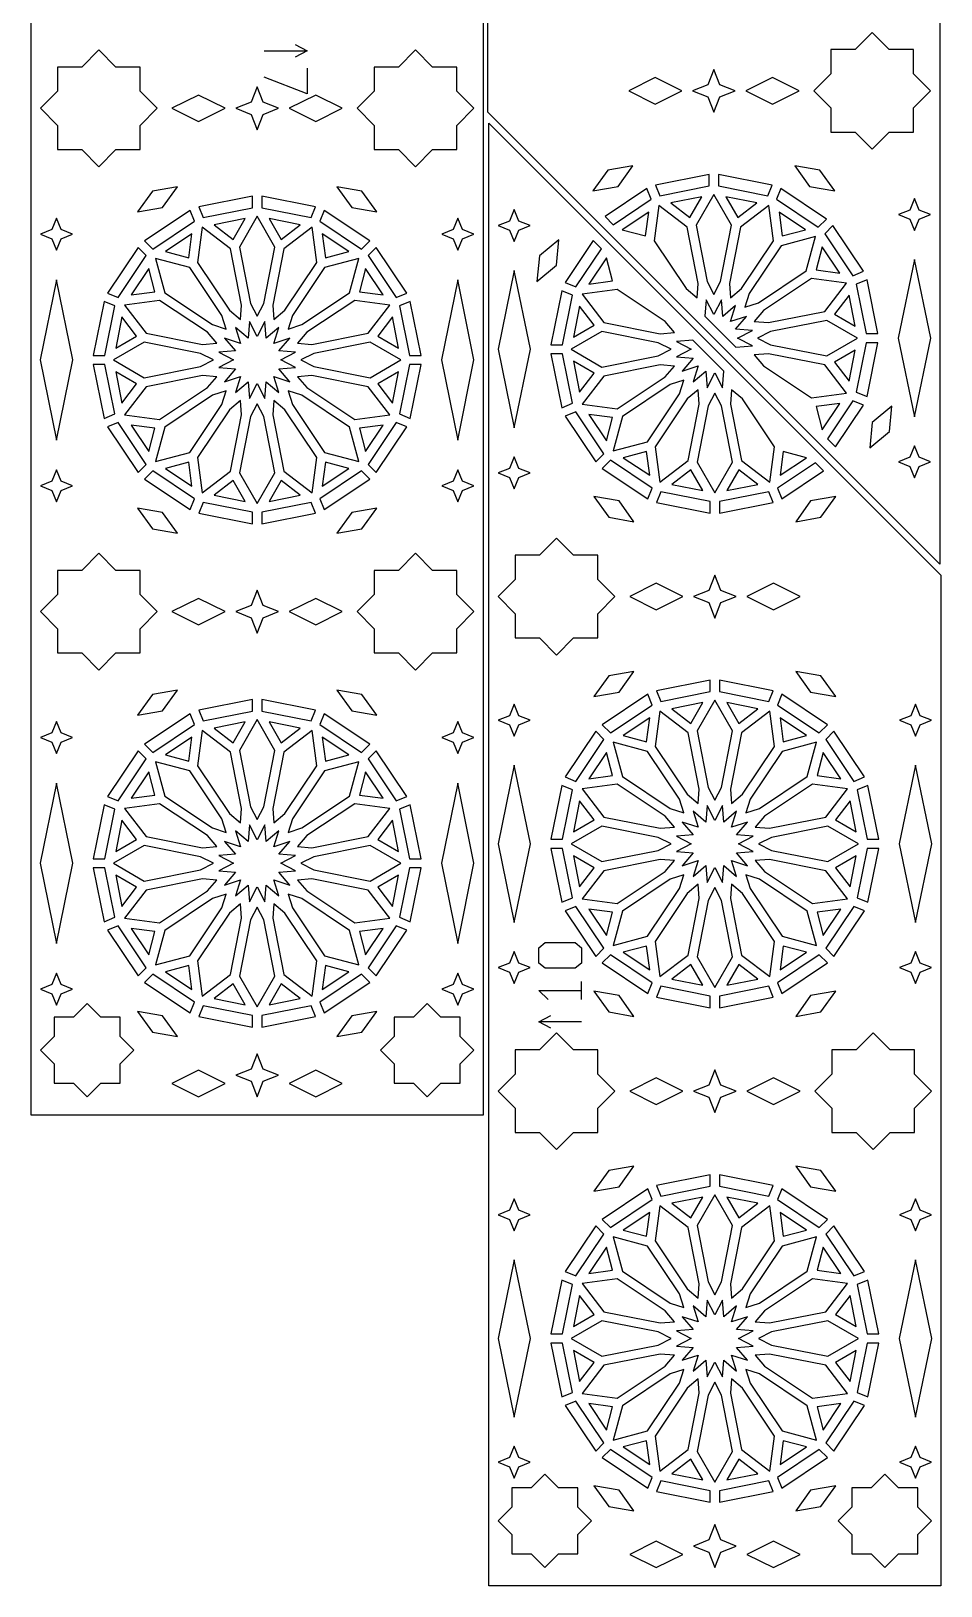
# Model space of a CAD drawing. Header units: millimetres. Extents: x 5 to 6335, y 27 to 2435.
# Drawn here: x 1709 to 2474, y 346 to 1653 of the extents above; entities that cross this region are included whole.
import ezdxf

# ---------------------------------------------------------------- set-up
doc = ezdxf.new("R2010")
doc.units = ezdxf.units.MM
doc.layers.add('CUT', color=1, linetype='CONTINUOUS')
doc.layers.add('ENGRAVE', color=5, linetype='CONTINUOUS')

msp = doc.modelspace()

# ---------------------------------------------------------------- linework, layer by layer
at = {"layer": 'CUT'}
for points in [[(2089.16, 2434.99), (2089.16, 741.507), (1709.01, 741.507), (1709.01, 2434.99)], [(2473.16, 2434.99), (2473.16, 1204.734), (2093.01, 1584.884), (2093.01, 2434.99)], [(2416.237, 1652.057), (2401.844, 1637.664), (2381.488, 1637.664), (2381.488, 1617.308), (2367.095, 1602.915), (2381.488, 1588.522), (2381.488, 1568.166), (2401.844, 1568.166), (2416.237, 1553.773), (2430.63, 1568.166), (2450.986, 1568.166), (2450.986, 1588.522), (2465.379, 1602.915), (2450.986, 1617.308), (2450.986, 1637.664), (2430.63, 1637.664)], [(1780.326, 1553.5), (1800.682, 1553.5), (1800.682, 1573.855), (1815.075, 1588.248), (1800.682, 1602.642), (1800.682, 1622.997), (1780.326, 1622.997), (1765.933, 1637.39), (1751.54, 1622.997), (1731.184, 1622.997), (1731.184, 1602.642), (1716.791, 1588.248), (1731.184, 1573.855), (1731.184, 1553.5), (1751.54, 1553.5), (1765.933, 1539.106)], [(2046.63, 1553.5), (2066.986, 1553.5), (2066.986, 1573.855), (2081.379, 1588.248), (2066.986, 1602.642), (2066.986, 1622.997), (2046.63, 1622.997), (2032.237, 1637.39), (2017.844, 1622.997), (1997.488, 1622.997), (1997.488, 1602.642), (1983.095, 1588.248), (1997.488, 1573.855), (1997.488, 1553.5), (2017.844, 1553.5), (2032.237, 1539.106)], [(2233.837, 1591.736), (2256.195, 1602.915), (2233.837, 1614.094), (2211.479, 1602.915)], [(2283.085, 1620.951), (2277.984, 1608.016), (2265.049, 1602.915), (2277.984, 1597.814), (2283.085, 1584.879), (2288.186, 1597.814), (2301.121, 1602.915), (2288.186, 1608.016)], [(2332.333, 1591.736), (2354.691, 1602.915), (2332.333, 1614.094), (2309.975, 1602.915)], [(1827.479, 1588.248), (1849.837, 1577.069), (1872.195, 1588.248), (1849.837, 1599.428)], [(1904.186, 1583.147), (1917.121, 1588.248), (1904.186, 1593.349), (1899.085, 1606.284), (1893.984, 1593.349), (1881.049, 1588.248), (1893.984, 1583.147), (1899.085, 1570.212)], [(1925.975, 1588.248), (1948.333, 1577.069), (1970.691, 1588.248), (1948.333, 1599.428)], [(2093.84, 345.51), (2093.84, 1575.766), (2473.99, 1195.616), (2473.99, 345.51)], [(2202.542, 1522.481), (2215.001, 1539.958), (2193.864, 1536.224), (2181.405, 1518.747)], [(2279.21, 1532.692), (2233.94, 1523.687), (2237.668, 1514.688), (2279.21, 1522.951)], [(2332.23, 1523.687), (2286.96, 1532.692), (2286.96, 1522.951), (2328.502, 1514.688)], [(2363.628, 1522.481), (2384.765, 1518.747), (2372.306, 1536.224), (2351.169, 1539.958)], [(1832.143, 1522.156), (1810.978, 1518.588), (1798.381, 1501.208), (1819.547, 1504.777)], [(1999.789, 1501.208), (1987.192, 1518.588), (1966.027, 1522.156), (1978.623, 1504.777)], [(2198.512, 1490.343), (2230.508, 1511.722), (2226.78, 1520.721), (2191.624, 1497.23)], [(2377.767, 1495.077), (2339.39, 1520.721), (2335.662, 1511.722), (2370.88, 1488.191)], [(1895.21, 1514.359), (1849.94, 1505.353), (1853.668, 1496.355), (1895.21, 1504.618)], [(1948.23, 1505.353), (1902.96, 1514.359), (1902.96, 1504.618), (1944.502, 1496.355)], [(2269.005, 1428.908), (2269.978, 1440.943), (2260.546, 1488.362), (2236.844, 1506.548), (2232.945, 1476.929), (2259.807, 1436.728)], [(2246.879, 1508.618), (2262.916, 1496.313), (2273.023, 1513.818)], [(2283.085, 1431.708), (2288.59, 1442.454), (2298.023, 1489.874), (2283.085, 1515.746), (2268.147, 1489.874), (2277.58, 1442.454)], [(2293.147, 1513.818), (2303.254, 1496.313), (2319.291, 1508.618)], [(2297.165, 1428.908), (2306.363, 1436.728), (2333.225, 1476.929), (2329.326, 1506.548), (2305.624, 1488.362), (2296.192, 1440.943)], [(2451.805, 1512.391), (2447.994, 1502.726), (2438.329, 1498.915), (2447.994, 1495.104), (2451.805, 1485.439), (2455.616, 1495.104), (2465.281, 1498.915), (2455.616, 1502.726)], [(1734.176, 1478.604), (1743.841, 1482.415), (1734.176, 1486.226), (1730.365, 1495.891), (1726.554, 1486.226), (1716.889, 1482.415), (1726.554, 1478.604), (1730.365, 1468.939)], [(1811.29, 1469.857), (1846.508, 1493.388), (1842.78, 1502.388), (1804.403, 1476.744)], [(1889.023, 1495.485), (1862.879, 1490.285), (1878.916, 1477.979)], [(1904.59, 1424.121), (1914.023, 1471.54), (1899.085, 1497.413), (1884.147, 1471.54), (1893.58, 1424.121), (1899.085, 1413.375)], [(1935.291, 1490.285), (1909.147, 1495.485), (1919.254, 1477.979)], [(1993.767, 1476.744), (1955.39, 1502.388), (1951.662, 1493.388), (1986.88, 1469.857)], [(2071.616, 1478.604), (2081.281, 1482.415), (2071.616, 1486.226), (2067.805, 1495.891), (2063.994, 1486.226), (2054.329, 1482.415), (2063.994, 1478.604), (2067.805, 1468.939)], [(2115.195, 1476.109), (2119.006, 1485.774), (2128.671, 1489.585), (2119.006, 1493.396), (2115.195, 1503.061), (2111.384, 1493.396), (2101.719, 1489.585), (2111.384, 1485.774)], [(2206.122, 1486.108), (2225.648, 1480.876), (2228.287, 1500.917)], [(2337.883, 1500.917), (2340.522, 1480.876), (2360.048, 1486.108)], [(1844.287, 1482.584), (1822.122, 1467.774), (1841.648, 1462.543)], [(1885.978, 1422.609), (1876.546, 1470.029), (1852.844, 1488.215), (1848.945, 1458.596), (1875.807, 1418.395), (1885.005, 1410.575)], [(1922.363, 1418.395), (1949.225, 1458.596), (1945.326, 1488.215), (1921.624, 1470.029), (1912.192, 1422.609), (1913.165, 1410.575)], [(1953.883, 1482.584), (1956.522, 1462.543), (1976.048, 1467.774)], [(2150.709, 1456.412), (2152.86, 1477.768), (2136.358, 1464.043), (2134.207, 1442.687)], [(2309.102, 1420.932), (2320.593, 1424.637), (2360.794, 1451.499), (2368.526, 1480.356), (2339.669, 1472.624), (2312.807, 1432.423)], [(2408.891, 1451.22), (2383.247, 1489.597), (2376.361, 1482.71), (2399.892, 1447.492)], [(1782.278, 1429.159), (1805.809, 1464.376), (1798.923, 1471.264), (1773.279, 1432.886)], [(2024.891, 1432.886), (1999.247, 1471.264), (1992.361, 1464.376), (2015.892, 1429.159)], [(2181.6, 1477.046), (2158.109, 1441.89), (2167.108, 1438.162), (2188.487, 1470.158)], [(2374.278, 1471.878), (2369.046, 1452.352), (2389.087, 1449.713)], [(1807.892, 1453.544), (1793.083, 1431.38), (1813.124, 1434.018)], [(1869.363, 1414.09), (1842.501, 1454.29), (1813.644, 1462.022), (1821.376, 1433.166), (1861.577, 1406.304), (1873.068, 1402.599)], [(1936.593, 1406.304), (1976.794, 1433.166), (1984.526, 1462.022), (1955.669, 1454.29), (1928.807, 1414.09), (1925.102, 1402.599)], [(1990.278, 1453.544), (1985.046, 1434.018), (2005.087, 1431.38)], [(2128.798, 1385.585), (2115.195, 1451.772), (2101.592, 1385.585), (2115.195, 1319.398)], [(2177.913, 1440.383), (2197.954, 1443.022), (2192.722, 1462.548)], [(2438.202, 1394.915), (2451.805, 1328.728), (2465.408, 1394.915), (2451.805, 1461.102)], [(1730.365, 1309.227), (1743.968, 1376.582), (1730.365, 1443.936), (1716.762, 1376.582)], [(2067.805, 1309.227), (2081.408, 1376.582), (2067.805, 1443.936), (2054.202, 1376.582)], [(2317.078, 1408.995), (2329.113, 1408.022), (2376.532, 1417.454), (2394.718, 1441.156), (2365.099, 1445.055), (2324.898, 1418.193)], [(2402.858, 1440.332), (2411.121, 1398.79), (2420.862, 1398.79), (2411.857, 1444.06)], [(1771.049, 1380.457), (1779.312, 1421.999), (1770.313, 1425.727), (1761.308, 1380.457)], [(1857.272, 1399.86), (1817.071, 1426.721), (1787.452, 1422.822), (1805.638, 1399.12), (1853.057, 1389.688), (1865.092, 1390.662)], [(1945.113, 1389.688), (1992.532, 1399.12), (2010.718, 1422.822), (1981.099, 1426.721), (1940.898, 1399.86), (1933.078, 1390.662)], [(2036.862, 1380.457), (2027.857, 1425.727), (2018.858, 1421.999), (2027.121, 1380.457)], [(2155.879, 1389.46), (2164.142, 1431.002), (2155.143, 1434.73), (2146.138, 1389.46)], [(2249.922, 1399.665), (2242.102, 1408.863), (2201.901, 1435.725), (2172.282, 1431.826), (2190.468, 1408.124), (2237.887, 1398.692)], [(2301.556, 1387.354), (2315.446, 1388.477), (2302.883, 1394.915), (2315.446, 1401.353), (2301.375, 1402.491), (2310.52, 1413.247), (2297.084, 1408.914), (2301.417, 1422.35), (2290.661, 1413.205), (2289.523, 1427.276), (2283.085, 1414.713), (2276.647, 1427.276), (2275.524, 1413.386)], [(2396.788, 1431.121), (2384.483, 1415.084), (2401.988, 1404.977)], [(1785.382, 1412.788), (1780.182, 1386.644), (1797.687, 1396.751)], [(2012.788, 1412.788), (2000.483, 1396.751), (2017.988, 1386.644)], [(2165.012, 1395.647), (2182.517, 1405.754), (2170.212, 1421.791)], [(1899.085, 1356.784), (1905.523, 1344.22), (1906.661, 1358.291), (1917.417, 1349.147), (1913.084, 1362.583), (1926.52, 1358.25), (1917.375, 1369.006), (1931.446, 1370.144), (1918.883, 1376.582), (1931.446, 1383.019), (1917.375, 1384.158), (1926.52, 1394.913), (1913.084, 1390.581), (1917.417, 1404.016), (1906.661, 1394.872), (1905.523, 1408.943), (1899.085, 1396.38), (1892.647, 1408.943), (1891.509, 1394.872), (1880.753, 1404.016), (1885.086, 1390.581), (1871.65, 1394.913), (1880.795, 1384.158), (1866.724, 1383.019), (1879.287, 1376.582), (1866.724, 1370.144), (1880.795, 1369.006), (1871.65, 1358.25), (1885.086, 1362.583), (1880.753, 1349.147), (1891.509, 1358.291), (1892.647, 1344.22)], [(2247.122, 1385.585), (2236.376, 1391.09), (2188.956, 1400.523), (2163.084, 1385.585), (2188.956, 1370.647), (2236.376, 1380.08)], [(2319.878, 1394.915), (2330.624, 1389.41), (2378.044, 1379.977), (2403.916, 1394.915), (2378.044, 1409.853), (2330.624, 1400.42)], [(1851.546, 1382.086), (1804.126, 1391.519), (1778.254, 1376.582), (1804.126, 1361.644), (1851.546, 1371.077), (1862.292, 1376.582)], [(1946.624, 1371.077), (1994.044, 1361.644), (2019.916, 1376.582), (1994.044, 1391.519), (1946.624, 1382.086), (1935.878, 1376.582)], [(2265.444, 1393.146), (2251.554, 1392.023), (2264.117, 1385.585), (2251.554, 1379.147), (2265.625, 1378.009), (2256.48, 1367.253), (2269.916, 1371.586), (2265.583, 1358.15), (2276.339, 1367.295), (2277.477, 1353.224), (2283.915, 1365.787), (2290.353, 1353.224), (2291.476, 1367.114)], [(2411.121, 1391.04), (2402.858, 1349.498), (2411.857, 1345.77), (2420.862, 1391.04)], [(2164.142, 1340.168), (2155.879, 1381.71), (2146.138, 1381.71), (2155.143, 1336.44)], [(2170.212, 1349.379), (2182.517, 1365.416), (2165.012, 1375.523)], [(2317.078, 1380.835), (2324.898, 1371.637), (2365.099, 1344.775), (2394.718, 1348.674), (2376.532, 1372.376), (2329.113, 1381.808)], [(2401.988, 1384.853), (2384.483, 1374.746), (2396.788, 1358.709)], [(1761.308, 1372.707), (1770.313, 1327.437), (1779.312, 1331.165), (1771.049, 1372.707)], [(1797.687, 1356.413), (1780.182, 1366.519), (1785.382, 1340.375)], [(1865.092, 1362.501), (1853.057, 1363.475), (1805.638, 1354.043), (1787.452, 1330.341), (1817.071, 1326.442), (1857.272, 1353.303)], [(1933.078, 1362.501), (1940.898, 1353.303), (1981.099, 1326.442), (2010.718, 1330.341), (1992.532, 1354.043), (1945.113, 1363.475)], [(2017.988, 1366.519), (2000.483, 1356.413), (2012.788, 1340.375)], [(2027.121, 1372.707), (2018.858, 1331.165), (2027.857, 1327.437), (2036.862, 1372.707)], [(2249.922, 1371.505), (2237.887, 1372.478), (2190.468, 1363.046), (2172.282, 1339.344), (2201.901, 1335.445), (2242.102, 1362.307)], [(1873.068, 1350.565), (1861.577, 1346.859), (1821.376, 1319.998), (1813.644, 1291.141), (1842.501, 1298.873), (1869.363, 1339.074)], [(1925.102, 1350.565), (1928.807, 1339.074), (1955.669, 1298.873), (1984.526, 1291.141), (1976.794, 1319.998), (1936.593, 1346.859)], [(2257.898, 1359.568), (2246.407, 1355.863), (2206.206, 1329.001), (2198.474, 1300.144), (2227.331, 1307.876), (2254.193, 1348.077)], [(2269.835, 1351.592), (2260.637, 1343.772), (2233.775, 1303.571), (2237.674, 1273.952), (2261.376, 1292.138), (2270.808, 1339.557)], [(2283.915, 1348.792), (2278.41, 1338.046), (2268.977, 1290.626), (2283.915, 1264.754), (2298.853, 1290.626), (2289.42, 1338.046)], [(2297.995, 1351.592), (2297.022, 1339.557), (2306.454, 1292.138), (2330.156, 1273.952), (2334.055, 1303.571), (2307.193, 1343.772)], [(1885.005, 1342.589), (1875.807, 1334.768), (1848.945, 1294.568), (1852.844, 1264.949), (1876.546, 1283.135), (1885.978, 1330.554)], [(1899.085, 1339.788), (1893.58, 1329.042), (1884.147, 1281.623), (1899.085, 1255.75), (1914.023, 1281.623), (1904.59, 1329.042)], [(1913.165, 1342.589), (1912.192, 1330.554), (1921.624, 1283.135), (1945.326, 1264.949), (1949.225, 1294.568), (1922.363, 1334.768)], [(2389.087, 1340.117), (2369.046, 1337.478), (2374.278, 1317.952)], [(2385.4, 1303.454), (2408.891, 1338.61), (2399.892, 1342.338), (2378.513, 1310.342)], [(2416.291, 1324.088), (2414.14, 1302.732), (2430.642, 1316.457), (2432.793, 1337.813)], [(1773.279, 1320.277), (1798.923, 1281.899), (1805.809, 1288.787), (1782.278, 1324.004)], [(1813.124, 1319.145), (1793.083, 1321.783), (1807.892, 1299.619)], [(2005.087, 1321.783), (1985.046, 1319.145), (1990.278, 1299.619)], [(2015.892, 1324.004), (1992.361, 1288.787), (1999.247, 1281.899), (2024.891, 1320.277)], [(2158.109, 1329.28), (2183.753, 1290.903), (2190.639, 1297.79), (2167.108, 1333.008)], [(2192.722, 1308.622), (2197.954, 1328.148), (2177.913, 1330.787)], [(2115.195, 1268.109), (2119.006, 1277.774), (2128.671, 1281.585), (2119.006, 1285.396), (2115.195, 1295.061), (2111.384, 1285.396), (2101.719, 1281.585), (2111.384, 1277.774)], [(2229.117, 1279.583), (2226.478, 1299.624), (2206.952, 1294.392)], [(2360.878, 1294.392), (2341.352, 1299.624), (2338.713, 1279.583)], [(2451.805, 1304.391), (2447.994, 1294.726), (2438.329, 1290.915), (2447.994, 1287.104), (2451.805, 1277.439), (2455.616, 1287.104), (2465.281, 1290.915), (2455.616, 1294.726)], [(1730.365, 1284.224), (1726.554, 1274.56), (1716.889, 1270.748), (1726.554, 1266.937), (1730.365, 1257.272), (1734.176, 1266.937), (1743.841, 1270.748), (1734.176, 1274.56)], [(1804.403, 1276.419), (1842.78, 1250.775), (1846.508, 1259.775), (1811.29, 1283.306)], [(1841.648, 1290.621), (1822.122, 1285.389), (1844.287, 1270.58)], [(1986.88, 1283.306), (1951.662, 1259.775), (1955.39, 1250.775), (1993.767, 1276.419)], [(1976.048, 1285.389), (1956.522, 1290.621), (1953.883, 1270.58)], [(2067.805, 1284.224), (2063.994, 1274.56), (2054.329, 1270.748), (2063.994, 1266.937), (2067.805, 1257.272), (2071.616, 1266.937), (2081.281, 1270.748), (2071.616, 1274.56)], [(2189.233, 1285.423), (2227.61, 1259.779), (2231.338, 1268.778), (2196.12, 1292.309)], [(2273.853, 1266.682), (2263.746, 1284.187), (2247.709, 1271.882)], [(2320.121, 1271.882), (2304.084, 1284.187), (2293.977, 1266.682)], [(2368.488, 1290.157), (2336.492, 1268.778), (2340.22, 1259.779), (2375.376, 1283.27)], [(1878.916, 1275.184), (1862.879, 1262.878), (1889.023, 1257.678)], [(1919.254, 1275.184), (1909.147, 1257.678), (1935.291, 1262.878)], [(1895.21, 1248.545), (1853.668, 1256.809), (1849.94, 1247.81), (1895.21, 1238.805)], [(1944.502, 1256.809), (1902.96, 1248.545), (1902.96, 1238.805), (1948.23, 1247.81)], [(2203.372, 1258.019), (2182.235, 1261.753), (2194.694, 1244.276), (2215.831, 1240.542)], [(2234.77, 1256.813), (2280.04, 1247.808), (2280.04, 1257.549), (2238.498, 1265.812)], [(2287.79, 1247.808), (2333.06, 1256.813), (2329.332, 1265.812), (2287.79, 1257.549)], [(2364.458, 1258.019), (2351.999, 1240.542), (2373.136, 1244.276), (2385.595, 1261.753)], [(1819.547, 1248.387), (1798.381, 1251.955), (1810.978, 1234.575), (1832.143, 1231.007)], [(1978.623, 1248.387), (1966.027, 1231.007), (1987.192, 1234.575), (1999.789, 1251.955)], [(2150.763, 1128.443), (2165.156, 1142.836), (2185.512, 1142.836), (2185.512, 1163.192), (2199.905, 1177.585), (2185.512, 1191.978), (2185.512, 1212.334), (2165.156, 1212.334), (2150.763, 1226.727), (2136.37, 1212.334), (2116.014, 1212.334), (2116.014, 1191.978), (2101.621, 1177.585), (2116.014, 1163.192), (2116.014, 1142.836), (2136.37, 1142.836)], [(1765.933, 1214.057), (1751.54, 1199.664), (1731.184, 1199.664), (1731.184, 1179.308), (1716.791, 1164.915), (1731.184, 1150.522), (1731.184, 1130.166), (1751.54, 1130.166), (1765.933, 1115.773), (1780.326, 1130.166), (1800.682, 1130.166), (1800.682, 1150.522), (1815.075, 1164.915), (1800.682, 1179.308), (1800.682, 1199.664), (1780.326, 1199.664)], [(2032.237, 1214.057), (2017.844, 1199.664), (1997.488, 1199.664), (1997.488, 1179.308), (1983.095, 1164.915), (1997.488, 1150.522), (1997.488, 1130.166), (2017.844, 1130.166), (2032.237, 1115.773), (2046.63, 1130.166), (2066.986, 1130.166), (2066.986, 1150.522), (2081.379, 1164.915), (2066.986, 1179.308), (2066.986, 1199.664), (2046.63, 1199.664)], [(2283.915, 1159.549), (2289.016, 1172.484), (2301.951, 1177.585), (2289.016, 1182.686), (2283.915, 1195.621), (2278.814, 1182.686), (2265.879, 1177.585), (2278.814, 1172.484)], [(1899.085, 1182.951), (1893.984, 1170.016), (1881.049, 1164.915), (1893.984, 1159.814), (1899.085, 1146.879), (1904.186, 1159.814), (1917.121, 1164.915), (1904.186, 1170.016)], [(2234.667, 1188.764), (2212.309, 1177.585), (2234.667, 1166.406), (2257.025, 1177.585)], [(2333.163, 1188.764), (2310.805, 1177.585), (2333.163, 1166.406), (2355.521, 1177.585)], [(1849.837, 1153.736), (1872.195, 1164.915), (1849.837, 1176.094), (1827.479, 1164.915)], [(1948.333, 1153.736), (1970.691, 1164.915), (1948.333, 1176.094), (1925.975, 1164.915)], [(2203.372, 1097.151), (2215.831, 1114.628), (2194.694, 1110.894), (2182.235, 1093.417)], [(2364.458, 1097.151), (2385.595, 1093.417), (2373.136, 1110.894), (2351.999, 1114.628)], [(1819.547, 1081.443), (1832.143, 1098.823), (1810.978, 1095.255), (1798.381, 1077.875)], [(1978.623, 1081.443), (1999.789, 1077.875), (1987.192, 1095.255), (1966.027, 1098.823)], [(2238.498, 1089.358), (2280.04, 1097.621), (2280.04, 1107.362), (2234.77, 1098.357)], [(2287.79, 1097.621), (2329.332, 1089.358), (2333.06, 1098.357), (2287.79, 1107.362)], [(1895.21, 1091.025), (1849.94, 1082.02), (1853.668, 1073.021), (1895.21, 1081.285)], [(1948.23, 1082.02), (1902.96, 1091.025), (1902.96, 1081.285), (1944.502, 1073.021)], [(2115.195, 1060.109), (2119.006, 1069.774), (2128.671, 1073.585), (2119.006, 1077.396), (2115.195, 1087.061), (2111.384, 1077.396), (2101.719, 1073.585), (2111.384, 1069.774)], [(2196.12, 1062.861), (2231.338, 1086.392), (2227.61, 1095.391), (2189.233, 1069.747)], [(2263.746, 1070.983), (2273.853, 1088.488), (2247.709, 1083.288)], [(2283.915, 1006.378), (2289.42, 1017.124), (2298.853, 1064.544), (2283.915, 1090.416), (2268.977, 1064.544), (2278.41, 1017.124)], [(2304.084, 1070.983), (2320.121, 1083.288), (2293.977, 1088.488)], [(2378.597, 1069.747), (2340.22, 1095.391), (2336.492, 1086.392), (2371.71, 1062.861)], [(2452.635, 1060.109), (2456.446, 1069.774), (2466.111, 1073.585), (2456.446, 1077.396), (2452.635, 1087.061), (2448.824, 1077.396), (2439.159, 1073.585), (2448.824, 1069.774)], [(1730.365, 1072.558), (1726.554, 1062.893), (1716.889, 1059.082), (1726.554, 1055.27), (1730.365, 1045.606), (1734.176, 1055.27), (1743.841, 1059.082), (1734.176, 1062.893)], [(1842.78, 1079.055), (1804.403, 1053.411), (1811.29, 1046.524), (1846.508, 1070.055)], [(1899.085, 990.042), (1904.59, 1000.788), (1914.023, 1048.207), (1899.085, 1074.08), (1884.147, 1048.207), (1893.58, 1000.788)], [(1993.767, 1053.411), (1955.39, 1079.055), (1951.662, 1070.055), (1986.88, 1046.524)], [(2067.805, 1072.558), (2063.994, 1062.893), (2054.329, 1059.082), (2063.994, 1055.27), (2067.805, 1045.606), (2071.616, 1055.27), (2081.281, 1059.082), (2071.616, 1062.893)], [(2206.952, 1060.778), (2226.478, 1055.546), (2229.117, 1075.587)], [(2269.835, 1003.578), (2270.808, 1015.613), (2261.376, 1063.032), (2237.674, 1081.218), (2233.775, 1051.599), (2260.637, 1011.398)], [(2297.995, 1003.578), (2307.193, 1011.398), (2334.055, 1051.599), (2330.156, 1081.218), (2306.454, 1063.032), (2297.022, 1015.613)], [(2341.352, 1055.546), (2360.878, 1060.778), (2338.713, 1075.587)], [(1822.122, 1044.441), (1841.648, 1039.209), (1844.287, 1059.25)], [(1885.005, 987.241), (1885.978, 999.276), (1876.546, 1046.695), (1852.844, 1064.881), (1848.945, 1035.262), (1875.807, 995.062)], [(1862.879, 1066.952), (1878.916, 1054.646), (1889.023, 1072.152)], [(1909.147, 1072.152), (1919.254, 1054.646), (1935.291, 1066.952)], [(1913.165, 987.241), (1922.363, 995.062), (1949.225, 1035.262), (1945.326, 1064.881), (1921.624, 1046.695), (1912.192, 999.276)], [(1953.883, 1059.25), (1956.522, 1039.209), (1976.048, 1044.441)], [(2167.108, 1022.162), (2190.639, 1057.38), (2183.753, 1064.267), (2158.109, 1025.89)], [(2409.721, 1025.89), (2384.077, 1064.267), (2377.191, 1057.38), (2400.722, 1022.162)], [(1798.923, 1047.931), (1773.279, 1009.553), (1782.278, 1005.826), (1805.809, 1041.043)], [(2024.891, 1009.553), (1999.247, 1047.931), (1992.361, 1041.043), (2015.892, 1005.826)], [(2177.913, 1024.383), (2197.954, 1027.022), (2192.722, 1046.548)], [(2257.898, 995.602), (2254.193, 1007.093), (2227.331, 1047.294), (2198.474, 1055.026), (2206.206, 1026.169), (2246.407, 999.307)], [(2309.932, 995.602), (2321.423, 999.307), (2361.624, 1026.169), (2369.356, 1055.026), (2340.499, 1047.294), (2313.637, 1007.093)], [(2369.876, 1027.022), (2389.917, 1024.383), (2375.108, 1046.548)], [(1873.068, 979.265), (1869.363, 990.756), (1842.501, 1030.957), (1813.644, 1038.689), (1821.376, 1009.832), (1861.577, 982.971)], [(1925.102, 979.265), (1936.593, 982.971), (1976.794, 1009.832), (1984.526, 1038.689), (1955.669, 1030.957), (1928.807, 990.756)], [(2128.798, 969.585), (2115.195, 1035.772), (2101.592, 969.585), (2115.195, 903.398)], [(2466.238, 969.585), (2452.635, 1035.772), (2439.032, 969.585), (2452.635, 903.398)], [(1716.762, 953.248), (1730.365, 885.894), (1743.968, 953.248), (1730.365, 1020.603)], [(1793.083, 1008.047), (1813.124, 1010.685), (1807.892, 1030.211)], [(1990.278, 1030.211), (1985.046, 1010.685), (2005.087, 1008.047)], [(2054.202, 953.248), (2067.805, 885.894), (2081.408, 953.248), (2067.805, 1020.603)], [(2155.879, 973.46), (2164.142, 1015.002), (2155.143, 1018.73), (2146.138, 973.46)], [(2249.922, 983.665), (2242.102, 992.863), (2201.901, 1019.725), (2172.282, 1015.826), (2190.468, 992.124), (2237.887, 982.692)], [(2317.908, 983.665), (2329.943, 982.692), (2377.362, 992.124), (2395.548, 1015.826), (2365.929, 1019.725), (2325.728, 992.863)], [(2421.692, 973.46), (2412.687, 1018.73), (2403.688, 1015.002), (2411.951, 973.46)], [(1770.313, 1002.393), (1761.308, 957.123), (1771.049, 957.123), (1779.312, 998.665)], [(1857.272, 976.527), (1817.071, 1003.388), (1787.452, 999.489), (1805.638, 975.787), (1853.057, 966.355), (1865.092, 967.329)], [(1933.078, 967.329), (1945.113, 966.355), (1992.532, 975.787), (2010.718, 999.489), (1981.099, 1003.388), (1940.898, 976.527)], [(2018.858, 998.665), (2027.121, 957.123), (2036.862, 957.123), (2027.857, 1002.393)], [(2165.012, 979.647), (2182.517, 989.754), (2170.212, 1005.791)], [(2290.353, 937.224), (2291.491, 951.295), (2302.247, 942.15), (2297.914, 955.586), (2311.35, 951.253), (2302.205, 962.009), (2316.276, 963.147), (2303.713, 969.585), (2316.276, 976.023), (2302.205, 977.161), (2311.35, 987.917), (2297.914, 983.584), (2302.247, 997.02), (2291.491, 987.875), (2290.353, 1001.946), (2283.915, 989.383), (2277.477, 1001.946), (2276.339, 987.875), (2265.583, 997.02), (2269.916, 983.584), (2256.48, 987.917), (2265.625, 977.161), (2251.554, 976.023), (2264.117, 969.585), (2251.554, 963.147), (2265.625, 962.009), (2256.48, 951.253), (2269.916, 955.586), (2265.583, 942.15), (2276.339, 951.295), (2277.477, 937.224), (2283.915, 949.787)], [(2385.313, 989.754), (2402.818, 979.647), (2397.618, 1005.791)], [(1780.182, 963.311), (1797.687, 973.417), (1785.382, 989.455)], [(1892.647, 985.61), (1891.509, 971.539), (1880.753, 980.683), (1885.086, 967.247), (1871.65, 971.58), (1880.795, 960.824), (1866.724, 959.686), (1879.287, 953.248), (1866.724, 946.811), (1880.795, 945.672), (1871.65, 934.917), (1885.086, 939.249), (1880.753, 925.814), (1891.509, 934.958), (1892.647, 920.887), (1899.085, 933.45), (1905.523, 920.887), (1906.661, 934.958), (1917.417, 925.814), (1913.084, 939.249), (1926.52, 934.917), (1917.375, 945.672), (1931.446, 946.811), (1918.883, 953.248), (1931.446, 959.686), (1917.375, 960.824), (1926.52, 971.58), (1913.084, 967.247), (1917.417, 980.683), (1906.661, 971.539), (1905.523, 985.61), (1899.085, 973.046)], [(2012.788, 989.455), (2000.483, 973.417), (2017.988, 963.311)], [(2247.122, 969.585), (2236.376, 975.09), (2188.956, 984.523), (2163.084, 969.585), (2188.956, 954.647), (2236.376, 964.08)], [(2320.708, 969.585), (2331.454, 964.08), (2378.874, 954.647), (2404.746, 969.585), (2378.874, 984.523), (2331.454, 975.09)], [(1862.292, 953.248), (1851.546, 958.753), (1804.126, 968.186), (1778.254, 953.248), (1804.126, 938.311), (1851.546, 947.744)], [(1935.878, 953.248), (1946.624, 947.744), (1994.044, 938.311), (2019.916, 953.248), (1994.044, 968.186), (1946.624, 958.753)], [(2164.142, 924.168), (2155.879, 965.71), (2146.138, 965.71), (2155.143, 920.44)], [(2170.212, 933.379), (2182.517, 949.416), (2165.012, 959.523)], [(2249.922, 955.505), (2237.887, 956.478), (2190.468, 947.046), (2172.282, 923.344), (2201.901, 919.445), (2242.102, 946.307)], [(2325.728, 946.307), (2365.929, 919.445), (2395.548, 923.344), (2377.362, 947.046), (2329.943, 956.478), (2317.908, 955.505)], [(2402.818, 959.523), (2385.313, 949.416), (2397.618, 933.379)], [(2412.687, 920.44), (2421.692, 965.71), (2411.951, 965.71), (2403.688, 924.168)], [(1761.308, 949.373), (1770.313, 904.103), (1779.312, 907.831), (1771.049, 949.373)], [(1797.687, 933.079), (1780.182, 943.186), (1785.382, 917.042)], [(2017.988, 943.186), (2000.483, 933.079), (2012.788, 917.042)], [(2027.121, 949.373), (2018.858, 907.831), (2027.857, 904.103), (2036.862, 949.373)], [(2257.898, 943.568), (2246.407, 939.863), (2206.206, 913.001), (2198.474, 884.144), (2227.331, 891.876), (2254.193, 932.077)], [(2309.932, 943.568), (2313.637, 932.077), (2340.499, 891.876), (2369.356, 884.144), (2361.624, 913.001), (2321.423, 939.863)], [(1865.092, 939.168), (1853.057, 940.142), (1805.638, 930.71), (1787.452, 907.008), (1817.071, 903.109), (1857.272, 929.97)], [(1933.078, 939.168), (1940.898, 929.97), (1981.099, 903.109), (2010.718, 907.008), (1992.532, 930.71), (1945.113, 940.142)], [(2269.835, 935.592), (2260.637, 927.772), (2233.775, 887.571), (2237.674, 857.952), (2261.376, 876.138), (2270.808, 923.557)], [(2283.915, 932.792), (2278.41, 922.046), (2268.977, 874.626), (2283.915, 848.754), (2298.853, 874.626), (2289.42, 922.046)], [(2297.995, 935.592), (2297.022, 923.557), (2306.454, 876.138), (2330.156, 857.952), (2334.055, 887.571), (2307.193, 927.772)], [(1873.068, 927.231), (1861.577, 923.526), (1821.376, 896.664), (1813.644, 867.808), (1842.501, 875.54), (1869.363, 915.74)], [(1885.005, 919.255), (1875.807, 911.435), (1848.945, 871.234), (1852.844, 841.615), (1876.546, 859.801), (1885.978, 907.221)], [(1899.085, 916.455), (1893.58, 905.709), (1884.147, 858.29), (1899.085, 832.417), (1914.023, 858.29), (1904.59, 905.709)], [(1913.165, 919.255), (1912.192, 907.221), (1921.624, 859.801), (1945.326, 841.615), (1949.225, 871.234), (1922.363, 911.435)], [(1925.102, 927.231), (1928.807, 915.74), (1955.669, 875.54), (1984.526, 867.808), (1976.794, 896.664), (1936.593, 923.526)], [(2158.109, 913.28), (2183.753, 874.903), (2190.639, 881.79), (2167.108, 917.008)], [(2384.077, 874.903), (2409.721, 913.28), (2400.722, 917.008), (2377.191, 881.79)], [(2192.722, 892.622), (2197.954, 912.148), (2177.913, 914.787)], [(2389.917, 914.787), (2369.876, 912.148), (2375.108, 892.622)], [(1773.279, 896.944), (1798.923, 858.566), (1805.809, 865.454), (1782.278, 900.671)], [(1813.124, 895.812), (1793.083, 898.45), (1807.892, 876.286)], [(2005.087, 898.45), (1985.046, 895.812), (1990.278, 876.286)], [(2015.892, 900.671), (1992.361, 865.454), (1999.247, 858.566), (2024.891, 896.944)], [(2115.195, 852.109), (2119.006, 861.774), (2128.671, 865.585), (2119.006, 869.396), (2115.195, 879.061), (2111.384, 869.396), (2101.719, 865.585), (2111.384, 861.774)], [(2189.233, 869.423), (2227.61, 843.779), (2231.338, 852.778), (2196.12, 876.309)], [(2229.117, 863.583), (2226.478, 883.624), (2206.952, 878.392)], [(2340.22, 843.779), (2378.597, 869.423), (2371.71, 876.309), (2336.492, 852.778)], [(2360.878, 878.392), (2341.352, 883.624), (2338.713, 863.583)], [(2452.635, 852.109), (2456.446, 861.774), (2466.111, 865.585), (2456.446, 869.396), (2452.635, 879.061), (2448.824, 869.396), (2439.159, 865.585), (2448.824, 861.774)], [(1841.648, 867.287), (1822.122, 862.056), (1844.287, 847.246)], [(1976.048, 862.056), (1956.522, 867.287), (1953.883, 847.246)], [(2273.853, 850.682), (2263.746, 868.187), (2247.709, 855.882)], [(2320.121, 855.882), (2304.084, 868.187), (2293.977, 850.682)], [(1730.365, 860.891), (1726.554, 851.226), (1716.889, 847.415), (1726.554, 843.604), (1730.365, 833.939), (1734.176, 843.604), (1743.841, 847.415), (1734.176, 851.226)], [(1804.403, 853.086), (1842.78, 827.442), (1846.508, 836.442), (1811.29, 859.973)], [(1878.916, 851.851), (1862.879, 839.545), (1889.023, 834.345)], [(1919.254, 851.851), (1909.147, 834.345), (1935.291, 839.545)], [(1986.88, 859.973), (1951.662, 836.442), (1955.39, 827.442), (1993.767, 853.086)], [(2067.805, 860.891), (2063.994, 851.226), (2054.329, 847.415), (2063.994, 843.604), (2067.805, 833.939), (2071.616, 843.604), (2081.281, 847.415), (2071.616, 851.226)], [(2203.372, 842.019), (2182.235, 845.753), (2194.694, 828.276), (2215.831, 824.542)], [(2234.77, 840.813), (2280.04, 831.808), (2280.04, 841.549), (2238.498, 849.812)], [(2287.79, 831.808), (2333.06, 840.813), (2329.332, 849.812), (2287.79, 841.549)], [(2364.458, 842.019), (2351.999, 824.542), (2373.136, 828.276), (2385.595, 845.753)], [(1767.592, 768.396), (1783.867, 768.396), (1783.867, 784.672), (1795.376, 796.18), (1783.867, 807.689), (1783.867, 823.964), (1767.592, 823.964), (1756.083, 835.472), (1744.575, 823.964), (1728.3, 823.964), (1728.3, 807.689), (1716.791, 796.18), (1728.3, 784.672), (1728.3, 768.396), (1744.575, 768.396), (1756.083, 756.888)], [(1819.547, 825.053), (1798.381, 828.622), (1810.978, 811.242), (1832.143, 807.674)], [(1895.21, 825.212), (1853.668, 833.475), (1849.94, 824.477), (1895.21, 815.471)], [(1944.502, 833.475), (1902.96, 825.212), (1902.96, 815.471), (1948.23, 824.477)], [(1978.623, 825.053), (1966.027, 807.674), (1987.192, 811.242), (1999.789, 828.622)], [(2053.595, 768.396), (2069.87, 768.396), (2069.87, 784.672), (2081.379, 796.18), (2069.87, 807.689), (2069.87, 823.964), (2053.595, 823.964), (2042.087, 835.472), (2030.578, 823.964), (2014.303, 823.964), (2014.303, 807.689), (2002.794, 796.18), (2014.303, 784.672), (2014.303, 768.396), (2030.578, 768.396), (2042.087, 756.888)], [(2150.763, 712.443), (2165.156, 726.836), (2185.512, 726.836), (2185.512, 747.192), (2199.905, 761.585), (2185.512, 775.978), (2185.512, 796.334), (2165.156, 796.334), (2150.763, 810.727), (2136.37, 796.334), (2116.014, 796.334), (2116.014, 775.978), (2101.621, 761.585), (2116.014, 747.192), (2116.014, 726.836), (2136.37, 726.836)], [(2417.067, 712.443), (2431.46, 726.836), (2451.816, 726.836), (2451.816, 747.192), (2466.209, 761.585), (2451.816, 775.978), (2451.816, 796.334), (2431.46, 796.334), (2417.067, 810.727), (2402.674, 796.334), (2382.318, 796.334), (2382.318, 775.978), (2367.925, 761.585), (2382.318, 747.192), (2382.318, 726.836), (2402.674, 726.836)], [(1904.186, 769.921), (1917.121, 775.022), (1904.186, 780.123), (1899.085, 793.058), (1893.984, 780.123), (1881.049, 775.022), (1893.984, 769.921), (1899.085, 756.986)], [(1827.479, 768.045), (1849.837, 756.866), (1872.195, 768.045), (1849.837, 779.224)], [(1925.975, 768.045), (1948.333, 756.866), (1970.691, 768.045), (1948.333, 779.224)], [(2234.667, 772.764), (2212.309, 761.585), (2234.667, 750.406), (2257.025, 761.585)], [(2283.915, 743.549), (2289.016, 756.484), (2301.951, 761.585), (2289.016, 766.686), (2283.915, 779.621), (2278.814, 766.686), (2265.879, 761.585), (2278.814, 756.484)], [(2333.163, 772.764), (2310.805, 761.585), (2333.163, 750.406), (2355.521, 761.585)], [(2203.372, 681.151), (2215.831, 698.628), (2194.694, 694.894), (2182.235, 677.417)], [(2364.458, 681.151), (2385.595, 677.417), (2373.136, 694.894), (2351.999, 698.628)], [(2238.498, 673.358), (2280.04, 681.621), (2280.04, 691.362), (2234.77, 682.357)], [(2287.79, 681.621), (2329.332, 673.358), (2333.06, 682.357), (2287.79, 691.362)], [(2115.195, 644.109), (2119.006, 653.774), (2128.671, 657.585), (2119.006, 661.396), (2115.195, 671.061), (2111.384, 661.396), (2101.719, 657.585), (2111.384, 653.774)], [(2196.12, 646.861), (2231.338, 670.392), (2227.61, 679.391), (2189.233, 653.747)], [(2263.746, 654.983), (2273.853, 672.488), (2247.709, 667.288)], [(2283.915, 590.378), (2289.42, 601.124), (2298.853, 648.544), (2283.915, 674.416), (2268.977, 648.544), (2278.41, 601.124)], [(2304.084, 654.983), (2320.121, 667.288), (2293.977, 672.488)], [(2378.597, 653.747), (2340.22, 679.391), (2336.492, 670.392), (2371.71, 646.861)], [(2452.635, 644.109), (2456.446, 653.774), (2466.111, 657.585), (2456.446, 661.396), (2452.635, 671.061), (2448.824, 661.396), (2439.159, 657.585), (2448.824, 653.774)], [(2206.952, 644.778), (2226.478, 639.546), (2229.117, 659.587)], [(2269.835, 587.578), (2270.808, 599.613), (2261.376, 647.032), (2237.674, 665.218), (2233.775, 635.599), (2260.637, 595.398)], [(2297.995, 587.578), (2307.193, 595.398), (2334.055, 635.599), (2330.156, 665.218), (2306.454, 647.032), (2297.022, 599.613)], [(2341.352, 639.546), (2360.878, 644.778), (2338.713, 659.587)], [(2167.108, 606.162), (2190.639, 641.38), (2183.753, 648.267), (2158.109, 609.89)], [(2409.721, 609.89), (2384.077, 648.267), (2377.191, 641.38), (2400.722, 606.162)], [(2177.913, 608.383), (2197.954, 611.022), (2192.722, 630.548)], [(2257.898, 579.602), (2254.193, 591.093), (2227.331, 631.294), (2198.474, 639.026), (2206.206, 610.169), (2246.407, 583.307)], [(2309.932, 579.602), (2321.423, 583.307), (2361.624, 610.169), (2369.356, 639.026), (2340.499, 631.294), (2313.637, 591.093)], [(2369.876, 611.022), (2389.917, 608.383), (2375.108, 630.548)], [(2128.798, 553.585), (2115.195, 619.772), (2101.592, 553.585), (2115.195, 487.398)], [(2466.238, 553.585), (2452.635, 619.772), (2439.032, 553.585), (2452.635, 487.398)], [(2155.879, 557.46), (2164.142, 599.002), (2155.143, 602.73), (2146.138, 557.46)], [(2249.922, 567.665), (2242.102, 576.863), (2201.901, 603.725), (2172.282, 599.826), (2190.468, 576.124), (2237.887, 566.692)], [(2317.908, 567.665), (2329.943, 566.692), (2377.362, 576.124), (2395.548, 599.826), (2365.929, 603.725), (2325.728, 576.863)], [(2421.692, 557.46), (2412.687, 602.73), (2403.688, 599.002), (2411.951, 557.46)], [(2165.012, 563.647), (2182.517, 573.754), (2170.212, 589.791)], [(2385.313, 573.754), (2402.818, 563.647), (2397.618, 589.791)], [(2290.353, 521.224), (2291.491, 535.295), (2302.247, 526.15), (2297.914, 539.586), (2311.35, 535.253), (2302.205, 546.009), (2316.276, 547.147), (2303.713, 553.585), (2316.276, 560.023), (2302.205, 561.161), (2311.35, 571.917), (2297.914, 567.584), (2302.247, 581.02), (2291.491, 571.875), (2290.353, 585.946), (2283.915, 573.383), (2277.477, 585.946), (2276.339, 571.875), (2265.583, 581.02), (2269.916, 567.584), (2256.48, 571.917), (2265.625, 561.161), (2251.554, 560.023), (2264.117, 553.585), (2251.554, 547.147), (2265.625, 546.009), (2256.48, 535.253), (2269.916, 539.586), (2265.583, 526.15), (2276.339, 535.295), (2277.477, 521.224), (2283.915, 533.787)], [(2247.122, 553.585), (2236.376, 559.09), (2188.956, 568.523), (2163.084, 553.585), (2188.956, 538.647), (2236.376, 548.08)], [(2320.708, 553.585), (2331.454, 548.08), (2378.874, 538.647), (2404.746, 553.585), (2378.874, 568.523), (2331.454, 559.09)], [(2164.142, 508.168), (2155.879, 549.71), (2146.138, 549.71), (2155.143, 504.44)], [(2412.687, 504.44), (2421.692, 549.71), (2411.951, 549.71), (2403.688, 508.168)], [(2170.212, 517.379), (2182.517, 533.416), (2165.012, 543.523)], [(2249.922, 539.505), (2237.887, 540.478), (2190.468, 531.046), (2172.282, 507.344), (2201.901, 503.445), (2242.102, 530.307)], [(2325.728, 530.307), (2365.929, 503.445), (2395.548, 507.344), (2377.362, 531.046), (2329.943, 540.478), (2317.908, 539.505)], [(2402.818, 543.523), (2385.313, 533.416), (2397.618, 517.379)], [(2257.898, 527.568), (2246.407, 523.863), (2206.206, 497.001), (2198.474, 468.144), (2227.331, 475.876), (2254.193, 516.077)], [(2309.932, 527.568), (2313.637, 516.077), (2340.499, 475.876), (2369.356, 468.144), (2361.624, 497.001), (2321.423, 523.863)], [(2269.835, 519.592), (2260.637, 511.772), (2233.775, 471.571), (2237.674, 441.952), (2261.376, 460.138), (2270.808, 507.557)], [(2283.915, 516.792), (2278.41, 506.046), (2268.977, 458.626), (2283.915, 432.754), (2298.853, 458.626), (2289.42, 506.046)], [(2297.995, 519.592), (2297.022, 507.557), (2306.454, 460.138), (2330.156, 441.952), (2334.055, 471.571), (2307.193, 511.772)], [(2158.109, 497.28), (2183.753, 458.903), (2190.639, 465.79), (2167.108, 501.008)], [(2192.722, 476.622), (2197.954, 496.148), (2177.913, 498.787)], [(2389.917, 498.787), (2369.876, 496.148), (2375.108, 476.622)], [(2384.077, 458.903), (2409.721, 497.28), (2400.722, 501.008), (2377.191, 465.79)], [(2115.195, 436.109), (2119.006, 445.774), (2128.671, 449.585), (2119.006, 453.396), (2115.195, 463.061), (2111.384, 453.396), (2101.719, 449.585), (2111.384, 445.774)], [(2189.233, 453.423), (2227.61, 427.779), (2231.338, 436.778), (2196.12, 460.309)], [(2229.117, 447.583), (2226.478, 467.624), (2206.952, 462.392)], [(2340.22, 427.779), (2378.597, 453.423), (2371.71, 460.309), (2336.492, 436.778)], [(2360.878, 462.392), (2341.352, 467.624), (2338.713, 447.583)], [(2452.635, 436.109), (2456.446, 445.774), (2466.111, 449.585), (2456.446, 453.396), (2452.635, 463.061), (2448.824, 453.396), (2439.159, 449.585), (2448.824, 445.774)], [(2273.853, 434.682), (2263.746, 452.187), (2247.709, 439.882)], [(2320.121, 439.882), (2304.084, 452.187), (2293.977, 434.682)], [(2129.405, 427.967), (2113.13, 427.967), (2113.13, 411.692), (2101.621, 400.183), (2113.13, 388.675), (2113.13, 372.4), (2129.405, 372.4), (2140.913, 360.891), (2152.422, 372.4), (2168.697, 372.4), (2168.697, 388.675), (2180.206, 400.183), (2168.697, 411.692), (2168.697, 427.967), (2152.422, 427.967), (2140.913, 439.476)], [(2234.77, 424.813), (2280.04, 415.808), (2280.04, 425.549), (2238.498, 433.812)], [(2287.79, 415.808), (2333.06, 424.813), (2329.332, 433.812), (2287.79, 425.549)], [(2415.408, 427.967), (2399.133, 427.967), (2399.133, 411.692), (2387.624, 400.183), (2399.133, 388.675), (2399.133, 372.4), (2415.408, 372.4), (2426.917, 360.891), (2438.425, 372.4), (2454.7, 372.4), (2454.7, 388.675), (2466.209, 400.183), (2454.7, 411.692), (2454.7, 427.967), (2438.425, 427.967), (2426.917, 439.476)], [(2203.372, 426.019), (2182.235, 429.753), (2194.694, 412.276), (2215.831, 408.542)], [(2364.458, 426.019), (2351.999, 408.542), (2373.136, 412.276), (2385.595, 429.753)], [(2278.814, 384.126), (2265.879, 379.025), (2278.814, 373.924), (2283.915, 360.989), (2289.016, 373.924), (2301.951, 379.025), (2289.016, 384.126), (2283.915, 397.061)], [(2257.025, 372.048), (2234.667, 383.227), (2212.309, 372.048), (2234.667, 360.869)], [(2355.521, 372.048), (2333.163, 383.227), (2310.805, 372.048), (2333.163, 360.869)]]:
    msp.add_lwpolyline(points, close=True, dxfattribs=at)
at = {"layer": 'ENGRAVE'}
for p, q in [((1905.085, 1636.548), (1941.085, 1636.548)), ((2171.915, 838.705), (2171.915, 853.825)), ((2171.915, 819.985), (2135.915, 819.985))]:
    msp.add_line(p, q, dxfattribs=at)
for points in [[(1931.005, 1641.948), (1941.085, 1636.548), (1931.005, 1631.148)], [(1941.085, 1622.148), (1941.085, 1600.548), (1905.085, 1614.589)], [(2143.835, 838.705), (2135.915, 846.265), (2171.915, 846.265)], [(2145.995, 814.585), (2135.915, 819.985), (2145.995, 825.385)]]:
    msp.add_lwpolyline(points, dxfattribs=at)
msp.add_lwpolyline([(2135.915, 869.305), (2135.915, 882.265), (2141.315, 886.585), (2166.515, 886.585), (2171.915, 882.265), (2171.915, 869.305), (2166.515, 864.985), (2141.315, 864.985)], close=True, dxfattribs=at)

doc.saveas('drawing.dxf')
